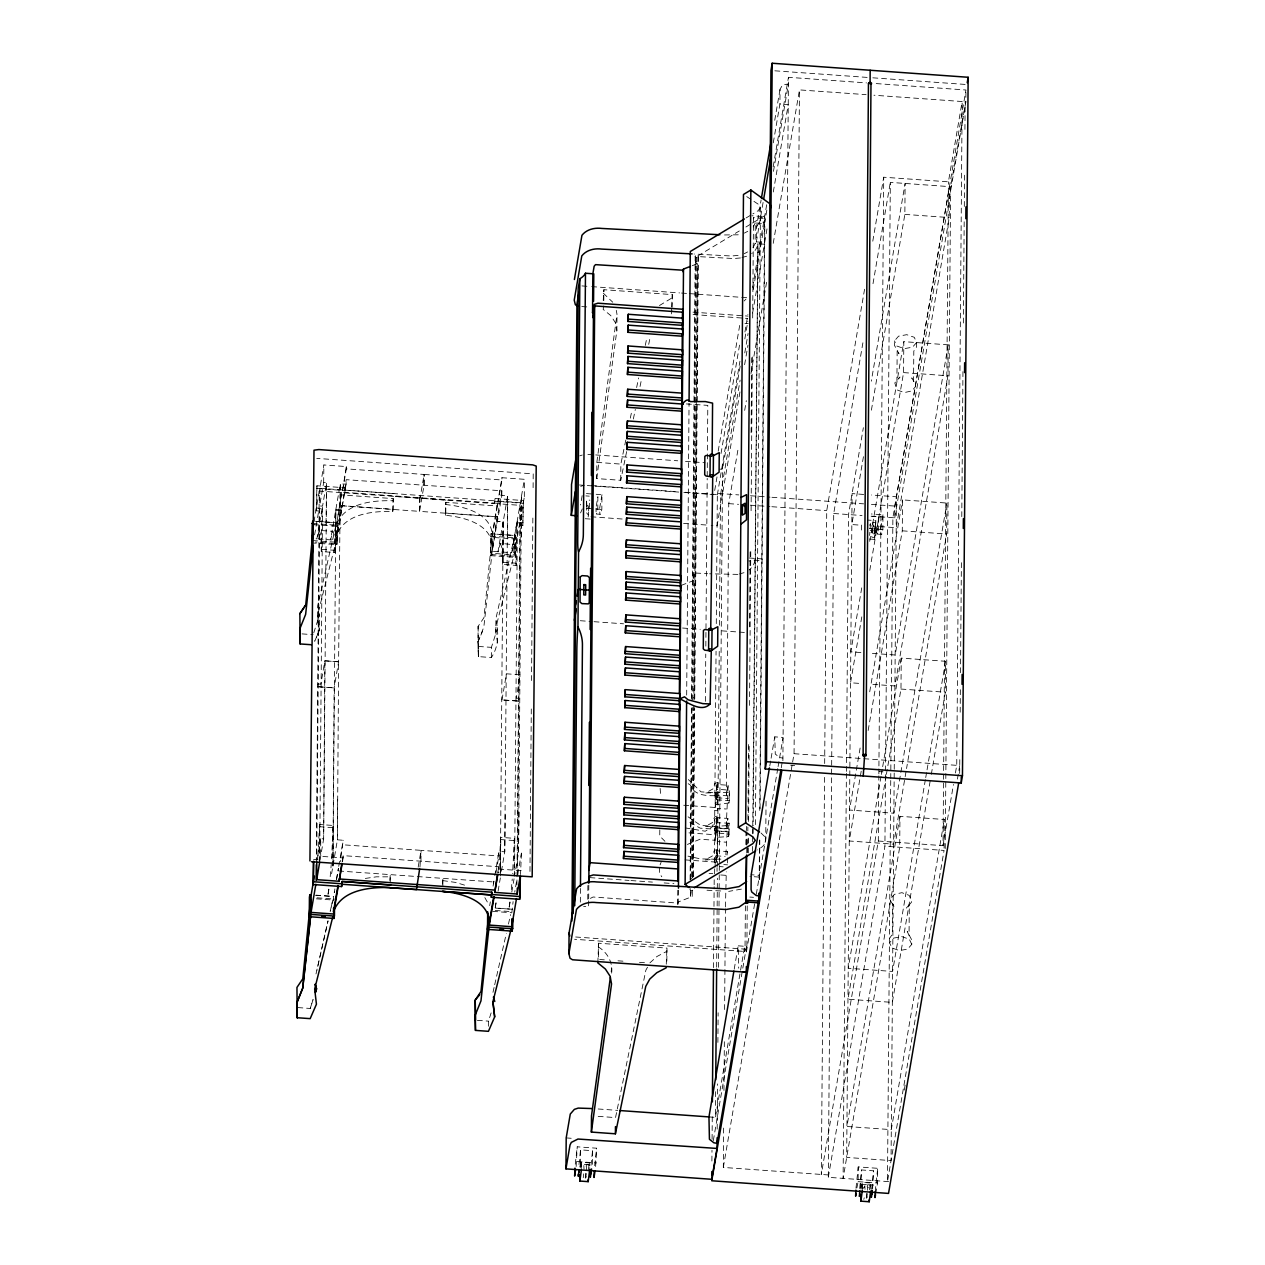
<?xml version="1.0" encoding="UTF-8"?>
<svg xmlns="http://www.w3.org/2000/svg" width="1265" height="1265" viewBox="0 0 1265 1265"><rect width="100%" height="100%" fill="white"/><g stroke="black" fill="none" stroke-linecap="round" stroke-linejoin="round"><path stroke-width="0.75" stroke-dasharray="5 3.75" d="M326.038 523.299L326.56 482.803L322.559 506.142L319.65 505.921L323.65 482.582L326.56 482.803L323.65 838.869L320.741 838.679L320.678 856.31L343.131 857.907L343.147 855.63L498.758 866.762L498.078 872.945M332.964 865.908L333.09 825.397M337.565 799.29L337.423 839.818L330.987 877.246M503.043 562.419L503.185 521.892L507.645 495.801L501.873 495.342L497.414 521.449L503.185 521.892L500.339 872.012L500.814 837.398M507.502 536.328L507.645 495.801L504.751 851.788L501.24 872.297M514.523 876.155L517.417 520.089L520.326 520.279L520.389 502.648L497.936 501.051L497.92 503.328L342.309 492.196L346.325 466.564L323.872 464.951L319.887 488.306L319.65 505.921M521.275 537.261L521.417 496.75L524.327 496.939L524.374 479.309L501.936 477.711L497.936 501.051M516.99 876.803L519.852 525.37L522.809 525.576L523.362 500.529L495.01 498.505L494.504 503.597L393.431 496.323M522.809 525.576L523.362 500.529M660.14 788.411L660.662 795.543M333.533 900.98L333.549 896.379L316.044 895.161M445.913 500.086L344.823 492.876L345.313 487.8L316.946 485.76L316.187 510.791L319.16 511.013L319.634 508.245L316.661 508.024L316.187 510.791M345.313 487.8L344.823 492.876M389.857 880.408L390.268 874.637L390.221 883.602M445.422 515.282L445.786 513.084L497.351 516.753L492.259 546.765C491.99 523.979 463.781 517.085 445.422 515.282L445.833 502.332L497.398 506L497.414 503.707L519.868 505.304M445.786 513.084L445.833 502.332M515.187 557.375L515.329 537.91L513.954 538.906L495.912 618.569C498.426 631.646 499.39 645.735 491.342 657.547L478.344 656.598L478.028 641.735L478.107 626.317L483.942 617.715L491.943 537.34L513.954 538.906L515.74 535.554L490.978 533.798L490.456 555.635L515.187 557.375L515.74 535.554L514.744 535.316L524.374 479.309M478.107 626.317L478.391 656.661L477.964 641.671L482.613 631.156M478.028 641.735L483.831 627.076L491.848 554.655L491.943 537.34M513.954 538.89L513.811 556.189L491.769 554.592L490.456 555.635L492.227 551.366L492.322 533.735L497.414 503.707M314.606 534.905L319.096 508.672L319.223 491.041L341.677 492.638L336.49 524.928L336.996 544.662L314.099 543.065M319.254 861.133L319.539 824.48L333.217 825.476L331.477 860.753M501.873 495.342L501.826 490.804L346.215 479.672L341.629 510.301L335.684 509.842L335.004 552.536L321.326 551.572L322.006 508.878L319.096 508.672M319.666 862.208L322.559 506.142M332.995 860.042L335.858 509.922L341.629 510.301L341.55 505.668L393.115 509.352L393.225 498.6L341.645 494.931M332.916 865.972L334.15 687.891L338.609 661.801L340.317 483.831L346.104 484.195L346.215 479.672M317.721 686.721L334.15 687.891L317.721 686.721L318.195 683.97L320.851 684.159L324.836 660.82L338.609 661.801L337.423 839.818L343.195 840.276L340.364 861.591M501.826 490.804L497.366 516.895L419.569 511.36L420.138 495.469L420.122 497.793M420.138 495.469L420.122 497.793L424.107 474.454L501.92 479.988L501.936 477.711M419.964 866.999L421.039 850.349L343.226 844.814M341.756 505.763L419.553 511.36L424.028 485.254L424.107 474.454L346.31 468.856L342.309 492.196M488.464 1026.231L488.496 1021.14L491.927 1010.419M491.342 657.547L491.421 647.348L497.698 627.709M497.588 643.094L495.785 632.12L495.896 618.538M497.351 516.753L492.227 551.366M500.371 875.949L500.671 837.367L514.349 838.331L514.08 874.985M519.868 505.304L519.741 522.935L516.832 522.73L516.136 565.423L502.458 564.443L503.138 521.733L497.287 521.322L492.148 551.303L490.456 555.635L491.769 554.592M511.787 912.998L513.1 901.581M514.744 535.316L514.602 552.932L515.598 555.003L490.788 553.216L490.978 533.798L515.74 535.554M516.911 884.931L516.958 879.048L514.713 892.189M521.417 496.75L518.508 852.816L514.855 874.21M316.297 862.445L319.16 511.013M319.634 508.245L316.756 859.694L313.799 859.488L313.325 862.24M346.31 468.856L346.325 466.564M419.553 511.36L419.664 498.22M424.012 485.254L424.107 474.454M420.96 861.165L421.055 850.349L498.853 855.946L498.963 851.424L504.751 851.788L505.273 811.292M495.785 632.12L495.817 627.946L513.811 556.189M523.283 522.809L520.326 522.619L517.464 874.052L520.421 874.273M529.972 871.459L531.3 708.084M531.537 680.538L532.881 515.203M533.103 487.642L533.213 473.869L316.74 458.373M576.144 1166.504L577.22 1146.817L596.637 1148.209L595.562 1167.895M580.335 902.182L580.445 888.441M580.414 1164.148L580.524 1149.853L592.542 1150.707L592.415 1165.002L580.414 1164.148L579.844 1166.773M581.252 1169.097L581.014 1164.259L583.782 1164.448L584.019 1169.287M586.644 506.759L586.675 503.154M581.457 1166.883L581.141 1162.282L589.458 1162.883L589.775 1167.484M586.834 506.063L586.549 499.944L589.87 500.181M585.3 1178.237L585.632 1170.062M587.766 899.273L587.877 884.535L588.81 884.615M588.668 900.806L588.62 906.705L583.639 906.357M588.684 898.846L588.826 883.128M586.596 1170.172L586.422 1166.63M626.649 451.589L620.736 480.305L596.701 478.581L596.827 462.373L617.004 314.21L616.276 310.368M597.839 962.902L598.566 943.216L666.971 948.102L666.829 964.31M603.231 300.406L603.895 289.717L672.284 294.603L672.189 307.205M596.274 506.079L597.871 496.766L597.76 511.06L596.289 514.033L600.733 514.286L601.84 509.431L601.966 494.71L596.147 494.283M598.566 943.216L598.424 959.423L604.291 959.835M603.8 300.517L603.895 289.717M611.643 973.117C613.051 962.301 607.216 952.134 597.966 946.694M596.701 478.581L616.877 330.418L617.004 314.21M620.736 480.305L620.862 464.097L624.404 446.861M659.808 829.903L659.745 836.039L664.947 841.32M666.26 964.199L666.971 948.102M671.604 308.897L671.557 314.305L672.158 310.81M671.62 307.095L672.284 294.603M677.645 904.048L677.771 890.291M678.435 890.149L678.135 903.099L593.095 897.011L589 899.083M686.674 695.118L689.046 403.329M690.105 879.808L691.528 706.313M691.591 698.422L695.181 256.795M692.303 890.639L692.255 896.537L690.405 896.411L690.469 888.552M690.564 878.811L691.971 707.293M692.018 699.861L695.655 255.815L697.932 255.846L739.282 230.973M691.544 876.661L692.92 707.625M692.999 699.766L696.588 257.538L695.576 263.531L697.426 263.673L693.884 698.027M692.414 876.882L693.821 705.886M692.872 876.882L694.248 709.301M694.327 699.45L696.73 403.709M696.746 401.748L697.932 255.846A1.645 1.028 0.5 0 1 697.885 257.301A1.645 1.028 0.5 0 1 695.544 257.269A1.645 1.028 0.5 0 1 695.592 255.815M693.283 875.728L694.659 707.799M694.738 698.833L698.343 256.321M705.38 701.395L705.759 654.037M705.838 646.146L707.198 478.391M707.214 476.415L707.799 405.369L685.93 403.899M711.895 1161.033L711.989 1150.28M712.084 1139.322L712.29 1113.674M713.476 967.63L714.14 886.718M714.156 884.757L714.203 878.827M725.873 854.824L727.881 818.439L716.781 817.633L716.67 830.899L714.488 843.708L714.33 863.6L716.512 850.792L727.612 851.582L727.581 855.377M717.366 830.646L714.599 830.441L714.757 810.549L716.955 797.741L717.049 784.49L728.15 785.28L726.094 828.907L717.761 828.306L717.255 843.897L714.488 843.708M728.15 785.28L726.363 795.748L718.046 795.163L717.635 797.488L714.867 797.282L716.053 651.254M716.29 623.629L717.35 493.382L738.792 494.915M714.63 873.799L714.693 865.94M687.385 844.435L700.098 839.217L714.899 840.276L714.994 829.223L700.193 828.164L687.575 821.127M683.732 805.236L715.168 807.481L715.263 795.701C706.076 795.796 693.947 795.432 690.374 785.075L687.891 783.494M715.136 867.063L715.199 859.204L720.876 859.141M715.373 837.477L715.468 826.424L728.719 825.492L729.114 823.167L716.18 822.74L716.101 832.781L729.035 834.22L728.64 836.544L715.373 837.477L714.899 840.276M715.168 807.481L715.737 792.902L700.952 791.843L688.366 779.54M715.848 862.793L717.318 849.574L716.607 861.228M716.37 799.733L716.449 789.218L717.856 782.529L716.37 799.733L729.304 800.666L729.383 790.135L716.449 789.218M716.417 862.161L716.512 850.792M717.034 871.364L717.065 867.584M714.757 810.549L717.54 810.754L717.635 797.488M715.642 1091.679L715.437 1117.374L744.674 946.299L744.626 951.454L745.022 949.114L745.385 905.74M716.654 967.172L717.382 878.242M717.476 866.383L719.247 648.977M719.437 625.258L720.497 494.821L740.104 380.117M717.176 1129.107L717.555 1083.915M717.888 1042.407L718.125 1012.759M718.504 967.298L719.279 872.439M719.295 870.462L719.342 864.533M719.358 862.556L722.6 464.002M828.702 1174.979L723.327 1167.437L723.643 1127.969M723.959 1090.462L724.371 1039.15M724.608 1009.533L725.43 908.871M725.446 906.91L726.3 871.838M726.363 795.748L728.735 503.628L738.365 447.304M727.517 862.951L727.565 857.275M728.64 836.544L728.719 825.492M715.642 804.698L728.909 802.99L729.383 790.135M729.035 834.22L729.114 823.167M746.476 951.944L746.524 946.426L738.207 945.825L738.681 968.199M745.876 844.625L745.986 830.82M746.334 844.119L746.445 832.323M746.461 830.346L746.492 826.409M746.745 853.005L746.793 847.107M746.809 845.147L746.872 837.272M747.236 905.882L746.872 949.256L573.772 936.859M747.662 852.642L747.821 832.939M747.836 830.963L747.868 827.01M747.931 819.53L748.564 742.239M749.513 626.918L750.129 550.275M751.094 432.709L751.71 355.686M748.311 852.926L748.184 844.245M748.39 843.091L748.437 837.177M748.564 821.444L749.212 742.776M749.513 705.411L750.778 550.038M751.094 510.696L752.359 355.323M752.675 317.958L753.481 217.643L764.582 218.434L759.759 810.438M753.039 247.561L755.126 243.56L755.3 222.94L764.534 223.605L752.786 292.357M766.985 228.886L764.661 242.485L756.344 241.884L756.47 227.147L761.119 199.949M752.564 851.44L752.628 843.581M752.643 841.62L752.691 835.722M752.707 833.761L752.754 827.863M752.77 825.887L757.893 243.766L753.149 825.539M753.086 833.398L753.134 827.5M755.426 824.622L760.455 207.523L758.146 204.139L753.26 200.914M759.19 879.286L759.522 839.944M759.474 879.507L759.791 840.166M760.059 808.699L764.882 216.695L751.932 215.762M766.052 801.125L765.72 840.561A16.998 10.61 0.5 0 1 760.597 847.93L757.276 849.922M778.101 766.574L783.082 737.432L774.765 736.847L775.271 754.051L779.809 757.609L782.909 758.067M773.279 142.819L779.92 103.967L780.046 89.23L782.576 84.976L788.411 83.933L773.136 173.289M782.893 760.739L788.459 77.307L866.478 82.889M723.327 1167.437L794.056 753.703L799.464 89.894L866.098 94.654M824.543 777.358L821.317 1174.458L878.305 841.019L878.843 775.824M824.669 763.522L826.725 510.649L864.833 287.708M888.631 1181.621L828.306 1177.32L833.714 513.495L863.347 340.159M846.396 773.358L843.107 1178.363L899.7 847.265L899.953 816.32L944.323 819.499L944.085 848.499M846.411 771.397L848.515 514.555L863.363 427.697M856.879 1187.93L858.113 1181.652L858.239 1166.915L877.657 1168.307L877.531 1183.044L875.538 1194.682M860.564 1188.183L861.528 1169.951L873.546 1170.821L872.581 1189.053M862.256 1189.195L862.018 1184.372L864.801 1184.562L865.023 1189.4M862.445 1188.515L862.161 1182.396L870.478 1182.981L870.763 1189.116M870.462 523.457L869.64 535.443M866.304 1198.335L866.652 1190.159M867.6 1190.286L867.442 1186.728L869.15 1188.847M874.542 529.165C876.803 522.777 879.491 536.17 874.305 531.759M874.653 528.754L872.834 524.39L872.107 535.269L874.083 533.419L874.447 530.573M876.787 529.102L876.677 532.47L878.052 534.13L878.875 516.879L872.012 516.389M878.859 773.848L878.906 767.918M878.922 765.942L883.713 177.211L948.418 181.828L962.159 101.532L873.941 95.223M877.309 534.13L881.752 534.383L882.859 529.545L882.97 514.808L871.332 513.985M828.306 1177.32L884.915 846.206L890.323 182.381L951.327 186.761M890.734 780.489L887.477 1181.542L944.069 850.428L884.915 846.206M890.75 778.513L892.884 517.733L949.477 186.619L949.224 217.564L896.205 527.726L869.197 525.797M898.64 378.52L899.984 377.049L894.798 382.931L897.027 389.889L904.301 392.593L911.78 390.948L915.623 386.537L915.639 384.434L911.749 377.903L913.551 381.777L913.804 351.101L916.619 346.879L916.651 342.467L914.247 337.296L906.752 334.687L898.561 336.174L894.466 340.886L894.434 345.298L898.972 353.789L897.17 349.915L896.917 380.591M871.111 516.167L894.735 517.859L894.829 506.079L965.938 90.005L874.273 83.443M886.401 774.338L900.98 689.046L901.233 658.1L945.603 661.279L945.35 692.224L930.771 777.516M868.154 730.49L902.277 530.826L902.53 499.881L946.9 503.059L946.647 534.004L906.546 768.567M869.767 570.341L903.574 372.606L903.811 341.661L948.197 344.839L947.944 375.784L894.924 685.946L869.846 684.144M871.395 410.176L904.855 214.386L905.107 183.441L871.316 381.176M911.749 944.386L909.329 939.215L901.85 936.622L893.643 938.092L889.564 942.805L891.967 947.975L899.462 950.584L907.653 949.098L911.749 944.386L911.78 939.974L907.242 931.467L909.045 935.357L909.298 904.681L906.214 908.207L911.417 902.34L911.433 900.237L909.171 895.367L901.898 892.679L894.434 894.323L890.592 898.735L890.576 900.838L894.45 907.369L892.647 903.495L892.394 934.155L889.595 938.377M878.305 841.019L943.01 845.652L948.418 181.828M945.24 848.546L950.632 186.698L965.843 101.801L965.938 90.005M955.439 772.994L956.735 765.341L962.159 101.532M959.676 773.421L959.819 757.656M960.182 712.211L960.388 686.531M960.499 672.695L961.4 562.071M961.78 516.626L962.981 368.463M963.361 323.018L964.199 220.284M964.31 206.448L964.562 174.839M964.926 129.41L965.163 101.738M313.704 524.659L335.715 526.224L335.541 543.539L317.547 615.296L319.381 630.397L314.7 641.244L319.318 630.46L319.46 615.043L317.61 609.129M319.223 491.041L314.099 521.053L337.502 522.888L336.917 544.725L335.541 543.539L315.412 542.068M341.55 505.668L336.379 535.68C344.349 513.748 372.543 510.902 392.735 511.534L393.225 498.6M442.529 884.14L442.94 878.369L442.845 887.334M316.661 508.024L316.946 485.76M323.65 482.582L323.872 464.951M335.336 550.417L335.858 509.922M339.795 524.327L340.317 483.831L330.56 539.823L332.901 531.347L334.529 535.996L335.004 552.536M494.504 503.597L495.01 498.505M519.029 812.32L518.508 852.816L521.417 853.037L520.532 874.558M659.524 867.442L659.445 873.34L661.801 876.772M319.539 824.48L317.784 859.757M500.671 837.367L498.916 872.66M514.349 838.331L512.61 873.609M716.18 822.74L717.461 816.067L716.101 832.781M586.612 510.19L587.071 505.937L589.047 504.087L588.32 514.966L586.596 512.847M874.321 533.292L875.87 520.642L867.553 520.057M876.866 530.952L877.246 527.885M855.994 1188.215L858.239 1166.915M859.694 1188.483L861.528 1169.951M871.712 1189.337L873.546 1170.821M875.254 1191.535L877.657 1168.307M330.197 876.629L331.24 864.422M511.345 889.485L512.23 879.017M575.275 1164.243L577.22 1146.817M578.975 1164.512L580.524 1149.853M590.992 1165.365L592.542 1150.707M594.677 1165.634L596.637 1148.209M596.068 511.851L596.1 508.261M580.176 1167.516L581.141 1162.282M583.244 1177.683L583.703 1173.873M586.375 1173.541L585.695 1177.494L587.672 1175.659M588.288 1169.714L589.458 1162.883M860.991 1189.226L862.161 1182.396M867.379 1193.638L866.699 1197.607L868.691 1195.773M869.308 1189.827L870.478 1182.981M611.153 971.615L611.691 967.709M582.153 495.643L580.572 504.956M878.875 516.879L877.293 526.193M328.774 889.121L327.777 896.015L329.058 888.504M495.659 908.112L512.831 909.314L495.232 907.922L495.975 902.751M509.906 901.992L508.909 908.887L510.19 901.376M322.006 508.878L316.867 538.858L313.957 538.653M346.104 484.195L336.411 540.234L336.917 544.725L335.62 543.491M317.088 860.073L320.741 838.679M319.998 860.263L323.65 838.869L324.836 660.82L338.609 661.801M336.522 879.539L338.435 868.28L336.474 879.491M338.735 866.367L343.195 840.276M342.151 861.465L343.147 855.63M342.467 861.797L343.131 857.907M418.177 867.126L421.055 850.349M497.398 506L492.306 536.012C492.038 513.226 463.844 506.332 445.47 504.514M497.92 503.328L501.92 479.988M503.138 521.733L497.999 551.73L500.339 543.254L514.966 544.93L516.136 565.423M516.832 522.73L511.693 552.726L492.148 551.303M519.741 522.935L514.602 552.932L511.693 552.726L514.033 544.25M520.326 520.279L524.327 496.939M519.852 525.37L520.326 522.619M501.999 699.909L506.459 673.802L520.215 674.798L516.231 698.138L518.887 698.327L518.429 701.079L501.999 699.909L518.429 701.079M489.697 905.645L490.33 901.882M494.821 875.649L498.963 851.424M495.991 872.723L498.853 855.946M497.762 872.597L498.758 866.762M495.232 907.922L496.18 902.293M498.11 891.034L500.355 877.878M603.753 305.924L603.152 309.403L610.726 315.538L615.407 322.717L616.877 330.418M511.803 891.983L514.049 878.843M517.764 874.431L521.417 853.037M601.966 494.71L599.484 509.257L599.99 514.302M753.292 218.813L753.481 217.643M694.011 573.978L692.999 579.971L694.833 580.097L680.918 585.505M718.188 451.131L740.12 322.828M774.733 120.317L780.046 89.23M756.344 241.884L763.317 201.088M714.693 490.472L717.018 476.858M721.018 453.534L739.946 342.72M717.334 494.852L739.946 361.173M744.927 331.999L747.915 314.511M752.58 287.281L766.859 203.681M773.184 166.743L788.459 77.307M740.167 366.123L722.568 469.173L719.453 469.173M744.832 338.909L747.821 321.405M766.827 210.196L764.835 221.849L759 222.893L756.47 227.147M744.769 352.903L748.089 333.454M752.612 312.977L764.376 244.224L755.126 243.56M773.295 191.98L788.237 104.568L779.92 103.967M739.962 391.913L717.081 525.797L711.167 525.37M744.611 364.7L747.947 345.25M744.674 410.398L746.334 400.673M750.983 373.491L766.922 280.245M773.231 243.339L799.464 89.894M677.866 904.649L678.34 901.945L692.255 896.537M690.405 896.411L691.433 890.418M755.316 560.205L752.833 566.514L749.101 569.993M714.867 797.282L717.049 784.49M717.54 810.754L717.935 808.414L726.252 809.015M714.599 830.441L716.781 817.633M717.255 843.897L717.666 841.573L725.984 842.174M728.909 802.99L729.304 800.666M726.094 828.907L727.881 818.439M727.011 855.077L727.612 851.582M734.222 969.164L738.207 945.825M769.784 765.973L770.78 760.154M771.112 758.209L774.765 736.847M713.318 1140.635L746.524 946.426M754.636 903.827L746.476 951.58L574.642 939.278M756.28 894.292L759.206 877.088L749.971 876.439M777.769 768.519L759.506 875.348L751.189 874.748M781.248 767.776L782.244 761.957M872.787 241.172L883.713 177.211M873.008 283.676L890.323 182.381M863.442 456.697L851.835 524.548L861.481 525.244M861.576 525.054L861.591 533.008M861.734 587.861L850.807 651.823L862.382 652.661M869.688 541.325L903.811 341.661M861.813 616.861L850.554 682.768L862.129 683.59M882.97 514.808L880.487 529.355L881.009 534.399M894.735 517.859L965.843 101.801M860.121 748.01L849.511 810.043L893.881 813.221L946.9 503.059M869.719 691.797L902.53 499.881M861.196 771.207L849.258 840.988L893.628 844.166L906.214 770.496M948.197 344.839L895.177 655.001L870.099 653.199M881.025 776.346L848.23 968.263L892.6 971.441L925.395 779.525M881.357 774.417L882.353 768.598M882.685 766.653L901.233 658.1M886.069 776.283L847.977 999.208L892.347 1002.386L930.439 779.446M899.953 816.32L846.933 1126.483L891.303 1129.645L944.323 819.499M925.727 777.58L926.723 771.776M927.055 769.832L945.603 661.279M943.01 845.652L953.478 784.458M904.269 1090.082L905.266 1084.247M957.431 779.082L959.74 765.562M341.677 492.638L336.49 524.928C344.459 502.996 372.653 500.149 392.83 500.782M341.503 510.269L336.332 540.282L316.867 538.858L319.207 530.399L332.901 531.347M392.735 511.534L393.115 509.352M624.799 444.948L625.985 439.208M630.318 418.146L631.899 410.477M636.627 387.501L638.604 377.935M645.292 345.377L646.874 337.723M633.338 419.031L635.315 409.465M640.043 386.489L641.624 378.82M648.708 344.349L650.289 336.696M335.715 526.224L317.642 605.888L317.515 619.471L319.318 630.46M315.997 973.923L328.046 920.825L316.93 970.192M317.056 897.802L334.229 899.035L332.837 900.016L330.181 911.338L332.837 900.016L334.15 898.972M492.971 992.329L494.267 986.637M494.694 984.739L506.3 933.523M508.451 924.051L510.601 914.563M582.279 508.925L580.572 512.91M588.178 516.926L589.443 503.359L589.19 502.11L586.407 501.92M586.106 1166.251L586.565 1164.654L589.332 1164.859L588.873 1166.441M869.735 525.37L870.067 524.2M869.624 539.048L874.605 539.412L875.87 520.642M862.477 1189.116L864.659 1186.538L864.327 1187.708M867.11 1186.349L867.569 1184.767L870.336 1184.957L869.893 1186.554M863.789 1199.378L864.248 1197.797M310.241 1008.426L313.088 999.492L310.305 1008.474L297.291 1007.541M313.736 632.895L319.46 615.043M760.455 207.523L757.941 210.828L752.865 213.88M660.093 864.865L661.121 862.24M753.213 226.925L755.3 222.94M757.498 246.09L755.411 250.09L751.679 253.553M647.49 967.235L645.877 970.16L615.533 1117.596L597.048 1116.283M690.311 879.634L695.276 874.415M916.651 342.467L912.555 347.163L904.364 348.65L896.869 346.041L894.466 340.886M744.105 300.991L745.971 299.125M659.445 305.545L671.699 298.097M649.91 962.855L656.914 956.514L666.37 951.596M746.097 217.944L751.173 214.892M745.907 227.004L750.857 224.016M752.517 223.019L765.752 215.066M744.358 233.092L747.757 231.305M744.184 253.727L747.599 251.925M692.192 265.697L697.426 263.673M579.702 455.859L582.264 455.02M580.73 486.377L583.307 485.539M741.986 257.522L746.556 256.242M739.408 573.962L743.978 572.681M741.401 889.121L728.687 891.398M717.729 782.545L714.915 783.288L712.812 788.996L705.57 792.981L728.988 792.459M717.461 816.067L714.646 816.81L712.527 822.519L705.285 826.504L715.468 826.424L700.668 825.365L688.065 816.81M717.192 849.59L714.377 850.333L712.258 856.041L705.016 860.026L715.199 859.204L700.399 858.888L687.954 856.12M717.729 818.455L714.851 818.866L712.495 826.709L705.253 831.216L685.266 827.911M365.332 878.432L376.401 876.819L389.889 876.835M738.254 234.8L723.786 234.958M738.096 255.419L731.47 256.004L694.106 254.012M740.468 257.949L733.858 258.534L698.327 256.605M737.89 574.389L709.57 573.788M695.75 573.045L707.594 573.693M706.993 890.228L720.797 890.971M312.597 540.566L337.407 542.305L337.502 522.888L314.653 521.259M321.69 549.389L335.383 550.354M500.292 839.565L513.985 840.529M495.248 910.484L512.42 911.685M492.654 911.385L511.028 912.666M477.364 1020.349L488.496 1021.14M774.86 70.808L868.928 77.529M872.85 77.813L966.919 84.549M904.855 214.386L949.224 217.564M581.932 285.922L589.743 286.491M591.688 286.617L679.558 292.911M681.519 293.053L687.369 293.464M689.314 293.607L747.9 297.797M693.014 312.155L748.105 316.108M581.758 306.557L589.569 307.11M693.062 314.526L747.726 318.432M744.943 323.397L748.263 323.634M903.574 372.606L947.944 375.784M587.893 454.372L593.744 454.783M595.704 454.926L677.692 460.792M685.504 461.361L705.032 462.753M596.827 462.373L620.862 464.097M863.663 494.441L852.088 493.603L846.68 1157.428L891.05 1160.59L896.458 496.781L871.379 494.995M750.493 495.753L770.005 497.145M771.95 497.287L863.615 503.849M871.427 504.403L894.829 506.079M591.546 485.586L677.455 491.737M685.25 492.291L722.347 494.947M579.402 484.985L585.316 485.396M587.292 485.539L593.206 485.966M595.167 486.108L681.867 492.306M683.843 492.449L713.397 494.568M728.735 503.628L738.539 504.34M750.303 505.178L769.895 506.569M771.856 506.712L826.725 510.649M586.438 493.587L594.202 494.141M833.714 513.495L862.018 515.519M585.853 495.912L589.284 496.149M393.905 493.571L345.298 490.124L494.979 500.829M319.887 488.306L342.325 489.919M316.487 488.511L344.839 490.551M494.536 501.256L522.888 503.28M902.277 530.826L946.647 534.004M586.312 508.324L594.076 508.878M596.021 509.02L601.84 509.431M869.276 528.58L882.859 529.545M870.178 530.557L878.764 531.173M590.976 516.768L624.467 519.172M683.59 523.394L709.206 525.228M585.284 518.713L590.265 519.061M312.344 523.473L337.107 525.244M490.567 536.154L515.329 537.91M749.149 557.991L762.083 558.909L761.783 560.664L750.698 559.873L750.493 561.028L748.643 560.901M580.287 620.72L592.083 621.558M594.044 621.7L623.566 623.803M682.578 628.025L700.272 629.306M721.92 630.856L745.528 632.532M478.455 646.447L491.437 647.364M302.05 633.892L313.167 634.682M900.98 689.046L945.35 692.224M794.056 753.703L956.735 765.341M790.72 765.262L794.641 765.546M879.112 771.587L883.049 771.871M716.955 797.741L728.039 798.547M716.132 827.753L729.083 828.686L728.672 831.01L715.421 831.943L714.946 834.742L688.065 832.813M716.67 830.899L727.77 831.69M715.911 855.788L725.145 856.452M685.013 859.884L714.725 862.003M723.801 864.58L727.501 864.849M719.516 866.572L723.216 866.841M709.08 873.388L712.78 873.656M720.718 874.969L725.715 875.317M498.742 869.055L521.196 870.668M589.996 877.625L629.037 880.424M630.982 880.551L652.44 882.1M664.157 882.938L673.913 883.634M749.797 897.059L753.497 897.328M338.704 870.968L494.504 882.037M617.968 960.815L625.795 961.368M639.473 962.349L647.285 962.918M598.187 1108.978L617.699 1110.385M708.953 1116.916L717.271 1117.501M566.198 1137.915L574.089 1138.484M577.109 1161.555L596.511 1162.93M858.113 1181.652L877.531 1183.044M861.418 1184.246L873.435 1185.115M502.822 562.245L516.515 563.241M319.16 826.677L332.837 827.674M315.554 895.288L332.727 896.537M316.313 898.83L332.837 900.016M442.576 880.567L455.732 882.448L465.979 885.579M746.73 196.613L751.631 199.838M500.339 543.254L501.968 547.903L502.458 564.443M319.207 530.399L320.836 535.048L321.326 551.572M603.294 293.195L612.734 302.209M761.056 833.018L764.582 836.497A16.998 10.61 0.5 0 1 765.625 839.185M484.843 897.628L488.859 904.712M874.479 536.202L874.748 537.435L871.965 537.245L871.712 535.996L872.961 522.429L875.744 522.619L874.605 539.412M497.366 516.895L497.414 521.449M692.73 890.165A1.613 1.012 0.5 0 1 690.453 890.133A1.613 1.012 0.5 0 1 690.469 888.71M493.903 881.199L492.955 886.828L493.856 881.231M334.909 888.931L334.276 892.695L334.846 888.868"/><path stroke-width="1.5" d="M520.405 876.123L519.662 899.304L491.31 897.265L491.785 892.173L342.103 881.468L341.613 886.544L313.246 884.52L313.325 862.24M313.246 884.52L313.799 861.339M342.135 863.742L339.147 881.262L316.693 879.649L316.756 862.018M333.501 908.144L334.039 918.453L309.277 916.698L309.419 897.233L309.83 894.877L311.174 894.814L314.384 876.044M334.039 918.453L334.102 908.713M334.498 908.302L334.45 916.097L309.688 914.342L309.277 916.698M491.31 897.265L491.785 892.173M311.285 644.723L300.137 643.948L299.868 613.636L305.703 605.018L313.119 530.541M315.855 884.282L311.048 912.429L309.672 914.342L309.83 894.877M310.716 908.033L310.779 900.348M309.688 914.342L311.048 912.413L311.174 894.814M316.187 880.456L316.313 864.77M339.147 881.262L341.819 863.41M390.237 887.73L416.485 889.595L419.632 868.944M487.689 911.828L487.515 929.364L512.278 931.135L511.756 918.864M488.891 928.384L480.969 1000.868L475.087 1015.463L475.466 1030.39L488.448 1031.323L494.662 1016.87L492.907 1001.738L510.902 929.949L512.278 931.135L512.357 919.465M487.515 929.364L487.911 927.008L512.673 928.779L512.752 919.038M309.941 860.927L313.989 450.182L318.859 449.565L532.723 464.872L536.218 466.073L532.17 876.835L311.49 861.734M416.944 886.844L416.96 884.52L339.162 878.969M520.2 876.503L517.195 894.007L494.757 892.394L497.43 874.542M717.113 1137.773L717.018 1148.446L711.752 1179.296L565.945 1168.86L566.198 1137.915L570.278 1114.054L574.373 1109.358L578.231 1108.093L592.32 1108.567M577.188 515.788L571.274 515.361L571.527 484.416L575.607 460.555M746.35 966.587L746.318 972.216L572.523 959.771L570.041 958.253L568.902 953.62L569.076 933.001L576.634 888.773C581.331 882.828 589.269 880.993 596.511 881.942L726.316 888.884L739.029 886.591L746.635 881.578M571.922 920.999L576.951 303.853L578.896 292.515M573.061 913.63L578.152 288.626L579.844 278.727A19.971 12.46 0.5 0 0 585.458 273.24L593.791 273.841L593.554 301.355M574.737 905.708L576.824 650.431A31.973 2.514 -85.9 0 1 577.963 626.918L578.564 551.777A31.973 2.514 -85.9 0 1 577.726 539.918L579.844 278.727M578.247 1174.141L578.311 1176.355L579.307 1169.872M580.461 886.48L582.438 644.944A57.399 44.607 9.7 0 0 577.963 626.918M585.474 273.24L583.339 534.431A57.399 44.607 9.7 0 1 578.579 551.777M578.896 1169.635L578.801 1172.149M579.591 1174.916L579.876 1181.051L588.193 1181.637L589.759 1169.002M588.857 785.454L589.379 722.283M590.122 629.496L590.629 568.285M591.388 475.498L591.894 412.311M593.475 312.882L592.542 312.819L592.858 273.778L594.155 266.203L595.515 264.638L683.29 270.236M588.826 883.128L593.491 309.213M588.794 870.431L590.122 862.667L594.661 305.909L682.483 312.186L682.974 309.277L597.934 303.189L594.265 304.391L592.542 312.819M590.265 1175.011L590.328 1177.225L591.577 1168.939M666.228 967.804L656.772 972.722L649.783 979.063L645.751 986.368L615.407 1133.804L591.372 1132.08L591.498 1115.872L610.363 977.45M615.407 1133.804L615.47 1126.609M623.487 858.524L623.93 851.361L678.435 855.267L678.388 860.105L677.993 862.43L623.487 858.524L623.93 851.361M623.582 847.661L624.009 840.498L678.514 844.403L678.483 849.242L678.087 851.566L623.582 847.661L624.009 840.498M623.756 825.745L624.198 818.581L678.688 822.487L678.657 827.31L678.261 829.65L623.756 825.745L624.198 818.581M623.851 814.881L624.278 807.718L678.783 811.608L678.752 816.447L678.34 818.771L623.851 814.881L624.278 807.718M623.93 804.382L624.372 797.219L678.878 801.125L678.831 805.947L678.435 808.272L623.93 804.382L624.372 797.219M624.104 783.557L624.53 776.41L679.036 780.299L679.005 785.138L678.609 787.462L624.104 783.557L624.53 776.41M624.183 772.694L624.625 765.531L679.131 769.436L679.084 774.275L678.688 776.599L624.183 772.694L624.625 765.531M624.372 750.778L624.799 743.614L679.305 747.52L679.273 752.359L678.862 754.683L624.372 750.778L624.799 743.614M624.451 739.914L624.894 732.751L679.4 736.657L679.352 741.48L678.957 743.804L624.451 739.914L624.894 732.751M624.546 729.415L624.973 722.252L679.479 726.157L679.447 730.98L679.036 733.321L624.546 729.415L624.973 722.252M624.72 707.673L625.163 700.525L679.653 704.415L679.621 709.254L679.226 711.578L624.72 707.673L625.163 700.525M624.815 696.809L625.242 689.646L679.748 693.552L679.7 698.391L679.305 700.715L624.815 696.809L625.242 689.646M624.989 675.083L625.416 667.92L679.922 671.81L679.89 676.649L679.495 678.973L624.989 675.083L625.416 667.92M625.068 664.204L625.511 657.057L680.017 660.947L679.969 665.785L679.574 668.11L625.068 664.204L625.511 657.057M625.163 653.705L625.59 646.557L680.096 650.447L680.064 655.286L679.669 657.61L625.163 653.705L625.59 646.557M625.321 632.895L625.764 625.732L680.27 629.638L680.222 634.477L679.827 636.801L625.321 632.895L625.764 625.732M625.416 622.032L625.859 614.869L680.364 618.775L680.317 623.598L679.922 625.938L625.416 622.032L625.859 614.869M625.59 600.116L626.033 592.953L680.538 596.859L680.491 601.681L680.096 604.006L625.59 600.116L626.033 592.953M625.685 589.253L626.128 582.09L680.617 585.98L680.586 590.818L680.191 593.143L625.685 589.253L626.128 582.09M625.764 578.753L626.207 571.59L680.712 575.48L680.665 580.319L680.27 582.643L625.764 578.753L626.207 571.59M625.938 557.928L626.381 550.781L680.886 554.671L680.839 559.51L680.443 561.834L625.938 557.928L626.381 550.781M626.033 547.065L626.46 539.902L680.965 543.808L680.934 548.646L680.523 550.971L626.033 547.065L626.46 539.902M626.207 525.149L626.649 517.986L681.139 521.892L681.108 526.714L680.712 529.055L626.207 525.149L626.649 517.986M626.302 514.286L626.728 507.123L681.234 511.028L681.202 515.851L680.791 518.176L626.302 514.286L626.728 507.123M626.381 503.786L626.823 496.623L681.313 500.529L681.282 505.352L680.886 507.676L626.381 503.786L626.823 496.623M626.555 482.977L626.981 475.814L681.487 479.704L681.456 484.542L681.06 486.867L626.555 482.977L626.981 475.814M626.634 472.098L627.076 464.935L681.582 468.841L681.535 473.679L681.139 476.004L626.634 472.098L627.076 464.935M626.823 449.455L627.266 442.291L681.756 446.181L681.724 451.02L681.329 453.344L626.823 449.455L627.266 442.291M626.918 438.576L627.345 431.412L681.851 435.318L681.819 440.157L681.408 442.481L626.918 438.576L627.345 431.412M626.997 428.076L627.44 420.929L681.93 424.819L681.898 429.657L681.503 431.982L626.997 428.076L627.44 420.929M627.171 407.267L627.598 400.104L682.104 404.009L682.072 408.848L681.677 411.172L627.171 407.267L627.598 400.104M627.25 396.404L627.693 389.24L682.199 393.146L682.151 397.969L681.756 400.309L627.25 396.404L627.693 389.24M627.44 374.487L627.867 367.324L682.373 371.23L682.341 376.053L681.93 378.377L627.44 374.487L627.867 367.324M627.519 363.608L627.962 356.461L682.468 360.351L682.42 365.19L682.025 367.514L627.519 363.608L627.962 356.461M627.614 353.125L628.041 345.962L682.547 349.852L682.515 354.69L682.104 357.015L627.614 353.125L628.041 345.962M627.772 332.3L628.215 325.137L682.721 329.042L682.673 333.881L682.278 336.205L627.772 332.3L628.215 325.137M627.867 321.437L628.31 314.273L682.8 318.179L682.768 323.002L682.373 325.342L627.867 321.437L628.31 314.273M677.85 880.456L678.451 805.773M678.483 801.836L678.609 786.024M678.641 782.07L678.688 776.141M678.736 770.401L678.878 754.43M678.926 748.769L678.973 742.587M679.02 736.989L679.052 732.704M679.099 727.154L679.242 709.475M679.273 705.538L679.321 699.134M679.368 693.742L679.605 664.267M679.621 661.627L679.684 655.697M679.716 651.76L679.843 634.777M679.874 630.856L679.922 624.957M679.969 620.166L680.111 602.393M680.143 598.44L680.191 592.51M680.238 586.596L680.285 581.71M680.317 576.714L680.459 560.095M680.491 555.003L680.538 550.275M680.586 545.136L680.902 505.067M680.934 501.683L681.06 485.412M681.108 479.973L681.155 474.043M681.187 470.09L681.345 452M681.376 448.063L681.424 442.165M681.456 436.536L681.519 430.369M681.55 426.653L681.677 410.73M681.724 404.942L681.772 398.934M681.803 395.06L682.12 355.576M682.151 351.765L682.294 333.849M682.325 330.133L682.373 323.982M682.404 320.314L682.483 312.139M678.451 888.172L679.985 699.498M709.523 630.112L704.795 629.511L703.419 630.444L703.277 648.85L704.637 650.131L710.566 650.906L709.001 650.605A1.645 1.028 0.5 0 1 709.001 649.151A1.645 1.028 0.5 0 1 711.341 649.198A1.645 1.028 0.5 0 1 711.294 650.653L710.124 703.941C701.648 712.875 688.381 702.644 679.811 698.818L683.495 269.065L690.453 266.362M689.156 887.603L685.124 884.393L686.61 701.031M689.061 401.353L690.279 251.514L744.405 218.971M708.59 650.147L708.764 629.511M710.013 476.051L710.187 455.416M710.724 630.27L712.717 476.541A1.645 1.028 0.5 0 0 712.764 475.102A1.613 1.012 0.5 0 0 710.471 475.055A1.645 1.028 0.5 0 0 710.377 476.51L711.974 476.794L706.06 476.035L704.7 474.755L704.842 456.333L706.218 455.416L710.946 456.017M712.163 454.214L712.574 403.124L705.348 401.574L690.564 401.606L687.844 399.993C685.867 399.171 680.507 405.875 683.258 404.183M711.784 1175.422L711.816 1171.564M712.385 1101.831L713.46 969.607M715.737 1079.82L716.638 969.148M685.124 884.393L752.77 843.692L755.3 840.387L752.991 837.003L738.317 827.326L743.472 194.462L750.857 190.019L769.737 203.633A16.998 10.61 0.5 0 1 770.875 207.681M742.444 504.83L742.365 515.14L745.038 513.527L745.132 503.217L742.444 504.83L745.022 506.522M759.522 832.006L745.686 822.898L750.857 190.019M759.364 893.264L759 902.878L747.915 902.087L747.71 903.257L745.86 903.115L746.239 855.915M745.86 903.115L746.73 854.966M759.016 900.917L759.079 893.043M765.246 768.962L770.954 70.524L772.188 63.25L968.152 77.276L962.459 775.714L961.226 782.988L765.246 768.962L766.495 761.688L772.188 63.25M860.595 1195.03L860.896 1201.149L869.213 1201.75L870.636 1191.045M864.596 755.442L863.236 775.983M870.178 70.255L870.067 83.522L868.454 83.411L863.11 755.853M871.269 1195.125L871.348 1197.323L872.344 1190.839M871.459 1193.29L871.538 1194.777L871.933 1190.602M961.226 782.988L961.274 777.074M962.033 684.333L962.112 674.466M963.298 528.47L963.377 518.603M964.562 372.606L964.642 362.739M965.827 218.703L965.922 206.875M475.466 1030.39L475.229 1000.062L479.783 994.654M488.053 913.377L487.911 927.008L489.286 925.094L494.062 896.964M489.349 917.441L489.286 925.094L511.693 926.692L512.673 928.779M492.923 1001.722L494.678 1016.87M341.613 886.544L342.103 881.468L390.711 884.978M517.195 894.007L517.274 888.125M519.662 899.304L519.947 877.024M581.315 1170.346L579.876 1181.051M859.9 1190.855L859.52 1193.923M862.319 1190.444L860.896 1201.149M574.974 1168.101L574.626 1176.102L575.607 1169.603M594.25 1171.422L594.028 1177.478L595.024 1170.995M855.852 1190.144L855.63 1196.2L856.136 1193.29M875.254 1191.535L875.048 1197.591L875.538 1194.682M310.605 900.38L302.794 978.81L296.959 987.412L297.228 1017.724L310.178 1018.641L316.44 1004.189L314.669 989.04L332.679 917.283M487.705 924.794L480.985 991.491L475.229 1000.062L475.498 1020.223M313.151 545.863L305.624 614.411L299.758 629.021L300.137 643.948M591.372 1132.08L611.548 983.917L610.094 976.216L605.397 969.037L597.839 962.902M316.693 879.649L319.681 862.145M574.389 279.502L581.947 235.274C586.66 229.329 594.597 227.51 601.84 228.443L719.848 234.752M493.761 896.553L489.302 922.818C489.033 900.016 460.839 893.122 442.465 891.319M592.668 317.547L594.661 305.909M494.757 892.394L497.746 874.89M571.274 515.361L575.354 491.5M511.693 926.692L516.5 898.561M575.575 605.065L576.318 600.701M577.093 596.195L578.263 589.348L591.214 590.281M574.373 620.293L576.318 608.939M683.021 271.785L683.495 269.065M568.902 953.62L576.461 909.393C581.173 903.447 589.095 901.629 596.337 902.577L726.157 909.503L738.855 907.226L747.71 901.06M588.209 882.654L589.616 876.107L593.269 874.921L678.309 880.993M682.072 362.676L682.468 360.351M681.977 373.555L682.373 371.23M681.803 395.471L682.199 393.146M565.945 1168.86L570.025 1144.999L571.321 1142.39L577.978 1139.038L717.018 1148.446M680.744 524.216L681.139 521.892M680.443 588.225L680.918 585.505M679.526 674.15L679.922 671.81M761.451 198.02L771.081 141.68M763.649 199.158L770.954 156.417M678.119 846.728L678.514 844.403M678.024 857.591L678.435 855.267M733.89 971.109L708.953 1116.916L709.428 1139.275L713.966 1142.833L717.065 1143.291L759.047 897.723M769.452 767.918L751.189 874.748L751.078 889.485L751.71 891.967L756.233 895.525L759.348 895.984L780.916 769.721M781.865 770.527L711.736 1180.767L888.536 1193.417L958.649 783.177M967.219 82.731L968.152 77.276M863.521 756.185L863.663 755.379M859.821 1193.559L859.235 1196.311M337.992 885.468L333.47 911.733C341.455 889.785 369.649 886.955 389.826 887.587M338.308 885.88L333.454 914.01L311.048 912.413M590.534 1174.679L590.834 1170.109M305.687 605.034L299.884 613.636M679.811 698.818L684.539 696.841L688.128 699.814L702.897 703.64L710.124 703.941M871.379 84.123L871.553 83.111A1.629 1.012 0.5 0 0 868.755 82.921L868.581 83.933M865.908 756.043L870.984 83.585M741.005 497.445L746.571 494.647L746.492 519.804L740.784 524.343M738.317 827.326L745.686 822.898M694.438 887.73L755.632 850.918M692.145 253.901L601.666 249.079C594.423 248.13 586.486 249.948 581.789 255.894L574.231 300.121L575.369 304.754L577.852 306.272M628.262 319.112L682.768 323.002M628.183 329.975L682.673 333.881M628.009 350.785L682.515 354.69M627.914 361.284L682.42 365.19M627.835 372.163L682.341 376.053M627.661 394.079L682.151 397.969M627.567 404.942L682.072 408.848M627.393 425.752L681.898 429.657M627.314 436.251L681.819 440.157M627.219 447.114L681.724 451.02M627.045 469.774L681.535 473.679M626.95 480.637L681.456 484.542M626.776 501.462L681.282 505.352M626.697 511.961L681.202 515.851M626.602 522.824L681.108 526.714M626.428 544.741L680.934 548.646M626.333 555.604L680.839 559.51M626.175 576.413L680.665 580.319M626.08 586.913L680.586 590.818M626.001 597.792L680.491 601.681M625.811 619.708L680.317 623.598M625.732 630.571L680.222 634.477M625.558 651.38L680.064 655.286M625.463 661.88L679.969 665.785M625.384 672.743L679.89 676.649M625.21 694.485L679.7 698.391M625.116 705.348L679.621 709.254M624.942 727.09L679.447 730.98M624.847 737.59L679.352 741.48M624.768 748.453L679.273 752.359M766.495 761.688L962.459 775.714M624.594 770.369L679.084 774.275M624.499 781.232L679.005 785.138M624.325 802.057L678.831 805.947M624.246 812.541L678.752 816.447M624.151 823.42L678.657 827.31M623.977 845.336L678.483 849.242M623.882 856.199L678.388 860.105M590.122 862.667L677.945 868.944M746.366 900.206L759.3 901.139M416.96 884.52L494.773 890.101M313.72 881.768L342.072 883.792M491.785 894.513L520.136 896.537M442.718 891.477L491.326 894.924L341.629 884.219M321.674 916.493L325.342 916.761M499.896 929.174L503.565 929.427M619.66 1110.528L709.475 1116.948M743.203 971.757L746.318 972.216M711.309 456.159L710.582 455.874A1.645 1.028 0.5 0 1 710.598 454.42A1.645 1.028 0.5 0 1 712.922 454.467A1.645 1.028 0.5 0 1 712.891 455.922M510.902 929.949L512.278 931.135M493.397 997.057L494.789 1001.485M315.206 984.391L316.582 988.835L315.444 992.408L316.519 988.771L315.143 984.344M569.076 933.001L569.819 936.084M868.881 1200.185L869.213 1201.75M587.861 1180.071L588.193 1181.637M709.112 629.97A1.645 1.028 0.5 0 1 709.175 628.515A1.645 1.028 0.5 0 1 711.499 628.563A1.645 1.028 0.5 0 1 711.468 630.017M312.344 523.473L312.186 542.938L312.74 521.117L312.344 523.473L313.704 524.659L312.344 523.473M580.208 576.951L580.018 602.014L581.853 603.611L588.32 603.879L589.253 602.662L589.458 577.615L587.624 576.018L582.074 575.622L580.208 576.951M583.861 584.588L583.766 594.898L585.616 595.04L585.695 584.715L583.861 584.588M712.021 629.685L711.847 650.321L717.666 646.273L717.824 626.744L712.021 629.685M713.428 455.59L713.27 476.225L719.089 472.177L719.247 452.649L713.428 455.59M310.668 915.718L302.714 988.202L296.848 1002.797L297.212 1017.708L296.848 1002.797L302.699 988.186L310.668 915.718M863.268 754.826L866.082 755.031A1.629 1.012 0.5 0 0 863.268 754.826"/></g></svg>
